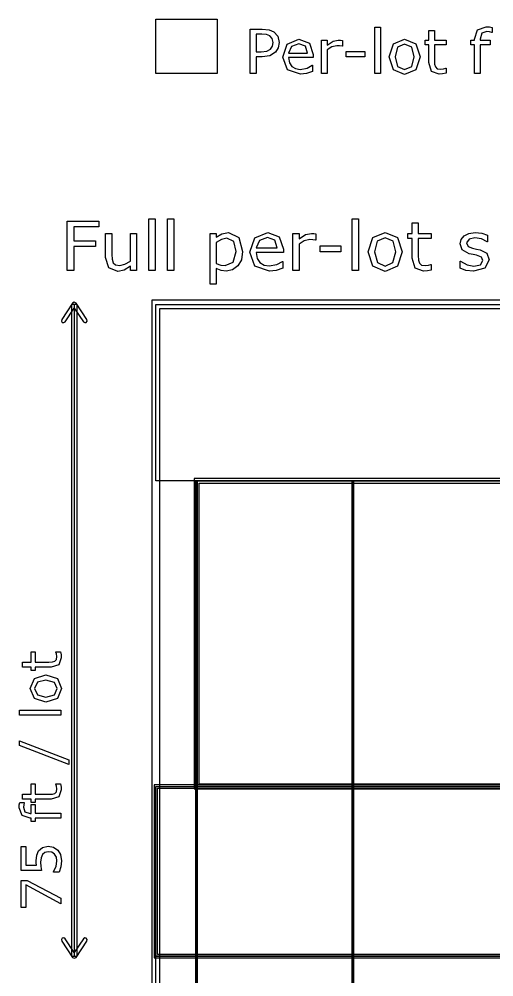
# Model space of a CAD drawing. Header units: inches. Extents: x -33163 to 19162, y -8858 to 30669.
# Drawn here: x 13080 to 13734, y 29190 to 30509 of the extents above; entities that cross this region are included whole.
import ezdxf

# ---------------------------------------------------------------- set-up
doc = ezdxf.new("R2010")
doc.units = ezdxf.units.IN
doc.layers.add('Layer 1', color=7, linetype='Continuous')

msp = doc.modelspace()

# ---------------------------------------------------------------- linework, layer by layer
at = {"layer": 'Layer 1', "color": 7}
for points in [[(13268.52736, 30509.05141), (13352.71591, 30509.05141), (13352.71591, 30434.21714), (13268.52736, 30434.21714), (13268.52736, 30509.05141)], [(13438.39347, 30476.92803), (13436.95471, 30469.36422), (13433.00837, 30463.36249), (13425.52676, 30458.59401), (13414.63323, 30457.03192), (13406.49392, 30457.03192), (13406.49392, 30434.21714), (13398.3546, 30434.21714), (13398.3546, 30495.42648), (13414.9621, 30495.42648), (13424.29355, 30494.48102), (13431.0763, 30491.60349), (13436.46144, 30485.7662), (13438.39347, 30476.92803), (13438.39347, 30476.92803)], [(13429.92529, 30476.72251), (13428.81539, 30482.23097), (13425.44456, 30486.05399), (13420.92271, 30487.86271), (13414.55103, 30488.43818), (13406.49392, 30488.43818), (13406.49392, 30463.97911), (13413.3589, 30463.97911), (13421.3749, 30464.8424), (13426.39005, 30467.67885), (13429.10315, 30471.83071), (13429.92529, 30476.72254), (13429.92529, 30476.72251)], [(13577.74856, 30434.21714), (13570.02031, 30434.21714), (13570.02031, 30498.18073), (13577.74856, 30498.18073), (13577.74856, 30434.21714)], [(13667.97996, 30434.62821), (13663.21145, 30433.68275), (13658.64852, 30433.31276), (13647.96051, 30437.09467), (13644.30192, 30449.22144), (13644.30192, 30473.63943), (13639.08125, 30473.63943), (13639.08125, 30480.13442), (13644.30192, 30480.13442), (13644.30192, 30493.33001), (13652.03017, 30493.33001), (13652.03017, 30480.13442), (13667.97996, 30480.13442), (13667.97996, 30473.63943), (13652.03017, 30473.63943), (13652.03017, 30452.7156), (13652.19464, 30447.04274), (13653.34565, 30443.26083), (13655.81211, 30440.83549), (13660.66279, 30440.09559), (13664.60913, 30440.62997), (13667.56889, 30441.57547), (13667.98, 30441.57547), (13667.97996, 30434.62821)], [(13731.61468, 30490.69912), (13731.20364, 30490.69912), (13727.87393, 30491.43902), (13724.25642, 30491.85016), (13717.02148, 30489.63034), (13714.80166, 30481.69654), (13714.80166, 30480.13446), (13728.73719, 30480.13446), (13728.73719, 30473.63943), (13715.04826, 30473.63943), (13715.04826, 30434.21714), (13707.32001, 30434.21714), (13707.32001, 30473.63943), (13702.09934, 30473.63943), (13702.09934, 30480.13442), (13707.32001, 30480.13442), (13707.32001, 30481.65542), (13711.38967, 30494.19327), (13723.14649, 30498.5918), (13727.79166, 30498.34513), (13731.61468, 30497.76966), (13731.61468, 30490.69912)], [(13484.8863, 30456.37422), (13451.05464, 30456.37422), (13452.329, 30448.97484), (13455.82315, 30443.83637), (13460.87939, 30440.87661), (13467.37442, 30439.89003), (13476.78807, 30441.73987), (13483.57085, 30445.43957), (13483.98196, 30445.43957), (13483.98196, 30437.0125), (13476.00708, 30434.25829), (13467.45666, 30433.14836), (13449.61594, 30439.31453), (13443.20314, 30456.90861), (13449.32819, 30474.79047), (13465.52462, 30481.40879), (13479.8301, 30475.9826), (13484.88633, 30460.56719), (13484.8863, 30456.37422)], [(13477.36357, 30462.29371), (13474.28049, 30471.70739), (13465.11348, 30475.03711), (13455.20653, 30471.37852), (13451.05464, 30462.29371), (13477.36357, 30462.29371)], [(13525.25404, 30471.70739), (13524.84301, 30471.70739), (13521.47217, 30472.28286), (13517.64915, 30472.48838), (13510.74308, 30470.88518), (13504.33028, 30466.81552), (13504.33028, 30434.21714), (13496.60204, 30434.21714), (13496.60204, 30480.13442), (13504.33028, 30480.13442), (13504.33028, 30473.35167), (13512.42848, 30478.57234), (13519.62234, 30480.13442), (13522.54098, 30480.01114), (13525.25408, 30479.64119), (13525.25404, 30471.70739)], [(13632.17515, 30457.15524), (13626.42009, 30439.43781), (13611.00468, 30432.94281), (13595.50707, 30439.43781), (13589.79313, 30457.15524), (13595.50707, 30474.87264), (13611.00468, 30481.40879), (13626.42009, 30474.87264), (13632.17515, 30457.15524), (13632.17515, 30457.15524)], [(13624.20027, 30457.15524), (13620.70612, 30470.39191), (13611.00468, 30474.74932), (13601.22105, 30470.39191), (13597.76801, 30457.15524), (13601.26217, 30444.04189), (13611.00468, 30439.60225), (13620.665, 30444.00077), (13624.20027, 30457.15524), (13624.20027, 30457.15524)], [(13556.04371, 30457.27859), (13530.39251, 30457.27859), (13530.39251, 30464.71909), (13556.04371, 30464.71909), (13556.04371, 30457.27859)], [(13267.5499, 30162.9429), (13258.96296, 30162.9429), (13258.96296, 30234.01355), (13267.5499, 30234.01355), (13267.5499, 30162.9429)], [(13293.21937, 30162.9429), (13284.63243, 30162.9429), (13284.63243, 30234.01355), (13293.21937, 30234.01355), (13293.21937, 30162.9429)], [(13547.26493, 30162.9429), (13538.67798, 30162.9429), (13538.67798, 30234.01355), (13547.26493, 30234.01355), (13547.26493, 30162.9429)], [(13647.52204, 30163.39965), (13642.22369, 30162.34912), (13637.15374, 30161.93801), (13625.2782, 30166.14011), (13621.2131, 30179.61432), (13621.2131, 30206.7454), (13615.41237, 30206.7454), (13615.41237, 30213.96206), (13621.2131, 30213.96206), (13621.2131, 30228.62381), (13629.80005, 30228.62381), (13629.80005, 30213.96206), (13647.52204, 30213.96206), (13647.52204, 30206.7454), (13629.80005, 30206.7454), (13629.80005, 30183.49671), (13629.98272, 30177.19351), (13631.26165, 30172.99141), (13634.00214, 30170.29656), (13639.39181, 30169.47442), (13643.77666, 30170.06824), (13647.06525, 30171.11874), (13647.52204, 30171.11874), (13647.52204, 30163.39965)], [(13241.97178, 30162.9429), (13233.38484, 30162.9429), (13233.38484, 30168.60664), (13225.07197, 30163.35397), (13216.30231, 30161.52697), (13203.78731, 30166.41421), (13199.31114, 30180.84761), (13199.31114, 30213.96213), (13207.89808, 30213.96213), (13207.89808, 30184.91267), (13208.26344, 30178.24411), (13209.8164, 30173.53955), (13213.01368, 30170.61634), (13218.72309, 30169.70281), (13225.98543, 30171.43845), (13233.38484, 30175.86898), (13233.38484, 30213.9621), (13241.97178, 30213.9621), (13241.97178, 30162.9429)], [(13387.99546, 30189.06912), (13386.21411, 30177.69601), (13381.18984, 30169.01771), (13374.0645, 30163.76504), (13365.43191, 30161.93804), (13358.21521, 30162.80583), (13351.68366, 30165.50068), (13351.68366, 30144.12466), (13343.09671, 30144.12466), (13343.09671, 30213.9621), (13351.68366, 30213.9621), (13351.68366, 30208.61807), (13359.3571, 30213.41399), (13368.49212, 30215.37802), (13382.83415, 30208.38968), (13387.99546, 30189.06909), (13387.99546, 30189.06912)], [(13444.08461, 30187.56187), (13406.49392, 30187.56187), (13407.90984, 30179.34036), (13411.79222, 30173.63094), (13417.41028, 30170.34231), (13424.62698, 30169.2461), (13435.0866, 30171.30152), (13442.62301, 30175.41226), (13443.07979, 30175.41226), (13443.07979, 30166.04886), (13434.21878, 30162.98861), (13424.71834, 30161.75537), (13404.89531, 30168.60667), (13397.76997, 30188.15566), (13404.57556, 30208.02436), (13422.57159, 30215.37809), (13438.46659, 30209.34896), (13444.08465, 30192.22076), (13444.08461, 30187.56187)], [(13488.93768, 30204.59869), (13488.48089, 30204.59869), (13484.73555, 30205.23815), (13480.48773, 30205.46651), (13472.81429, 30203.68516), (13465.68899, 30199.16331), (13465.68899, 30162.9429), (13457.10204, 30162.9429), (13457.10204, 30213.96213), (13465.68899, 30213.96213), (13465.68899, 30206.42572), (13474.687, 30212.22646), (13482.68016, 30213.96213), (13485.92311, 30213.8251), (13488.93768, 30213.41395), (13488.93768, 30204.59869)], [(13607.73892, 30188.42966), (13601.3444, 30168.74364), (13584.21619, 30161.52697), (13566.99663, 30168.74364), (13560.64775, 30188.42966), (13566.99663, 30208.11568), (13584.21619, 30215.37806), (13601.3444, 30208.11568), (13607.73892, 30188.42966), (13607.73892, 30188.42966)], [(13727.22527, 30177.65033), (13721.42454, 30166.18586), (13705.66657, 30161.70965), (13695.25264, 30163.03426), (13687.3508, 30166.00314), (13687.3508, 30175.64062), (13687.80758, 30175.64062), (13696.85127, 30170.75334), (13706.39739, 30168.97203), (13715.25837, 30170.79902), (13718.45565, 30176.55412), (13716.71998, 30181.12164), (13710.05139, 30183.77081), (13705.2555, 30184.72999), (13699.91152, 30185.91752), (13690.3654, 30191.12451), (13687.57919, 30199.6201), (13688.85812, 30205.55787), (13692.83186, 30210.53646), (13699.31773, 30213.91645), (13708.17871, 30215.19534), (13717.40512, 30214.05345), (13725.21556, 30211.35864), (13725.21556, 30202.17791), (13724.75881, 30202.17791), (13716.76562, 30206.24301), (13707.53925, 30207.93297), (13699.59173, 30206.10597), (13696.34881, 30200.76199), (13698.31284, 30196.01175), (13704.52468, 30193.40825), (13709.82299, 30192.31204), (13714.75591, 30191.30722), (13723.98232, 30186.60266), (13727.22527, 30177.65033), (13727.22527, 30177.65033)], [(13379.13445, 30188.8408), (13375.98288, 30202.63469), (13366.29973, 30207.20222), (13358.85468, 30205.60358), (13351.68366, 30201.40148), (13351.68366, 30172.48905), (13357.94114, 30170.25099), (13363.92459, 30169.65717), (13375.11503, 30174.49873), (13379.13445, 30188.84076), (13379.13445, 30188.8408)], [(13435.72606, 30194.13911), (13432.30039, 30204.59873), (13422.11484, 30208.29843), (13411.10712, 30204.23333), (13406.49392, 30194.13911), (13435.72606, 30194.13911)], [(13598.87791, 30188.42966), (13594.99553, 30203.13709), (13584.21619, 30207.97865), (13573.34547, 30203.13709), (13569.50877, 30188.42966), (13573.39115, 30173.85927), (13584.21619, 30168.92635), (13594.94985, 30173.81359), (13598.87791, 30188.42966), (13598.87791, 30188.42966)], [(13523.14842, 30188.56669), (13494.64709, 30188.56669), (13494.64709, 30196.83392), (13523.14842, 30196.83392), (13523.14842, 30188.56669)], [(13153.93737, 30117.72444), (13138.97418, 30095.27049), (13138.56063, 30093.16196), (13139.7598, 30091.37898), (13141.86833, 30090.9654), (13143.6513, 30092.16453), (13156.27595, 30111.11065), (13168.90059, 30092.1646), (13170.68356, 30090.96544), (13172.79209, 30091.37902), (13173.99126, 30093.162), (13173.57771, 30095.27056), (13158.61452, 30117.72444), (13156.27595, 30118.97925), (13153.93737, 30117.72444), (13153.93737, 30117.72444)], [(13156.27595, 30116.17148), (13156.27595, 29218.1602)], [(13268.52736, 30116.17148), (15363.88701, 30116.17148), (15363.88701, 29872.96009), (13268.52736, 29872.96009), (13268.52736, 30116.17148)], [(13324.65306, 29872.96009), (13324.65306, 26757.98346)], [(13539.8016, 29872.96009), (13539.8016, 26757.98346)], [(13137.19891, 29637.54628), (13138.03894, 29633.30762), (13138.3682, 29629.25165), (13135.00645, 29619.75121), (13124.22715, 29616.49913), (13102.5223, 29616.49913), (13102.5223, 29611.85853), (13096.74893, 29611.85853), (13096.74893, 29616.49913), (13085.01951, 29616.49913), (13085.01951, 29623.36868), (13096.74893, 29623.36868), (13096.74893, 29637.54628), (13102.5223, 29637.54628), (13102.5223, 29623.36868), (13121.12123, 29623.36868), (13126.16375, 29623.51483), (13129.5255, 29624.53797), (13131.68129, 29626.73039), (13132.33889, 29631.04212), (13131.86369, 29634.54999), (13131.02369, 29637.18089), (13131.02369, 29637.54628), (13137.19891, 29637.54628)], [(13117.17486, 29605.7198), (13132.92373, 29600.60417), (13138.697, 29586.90159), (13132.92373, 29573.12594), (13117.17486, 29568.04687), (13101.42609, 29573.12594), (13095.61623, 29586.90159), (13101.42609, 29600.60417), (13117.17486, 29605.7198), (13117.17486, 29605.7198)], [(13117.17486, 29598.63098), (13105.40895, 29595.52506), (13101.53572, 29586.90159), (13105.40895, 29578.20502), (13117.17486, 29575.13565), (13128.83124, 29578.24157), (13132.77754, 29586.90159), (13128.86772, 29595.48854), (13117.17486, 29598.63098), (13117.17486, 29598.63098)], [(13137.5643, 29557.34058), (13137.5643, 29550.47103), (13080.70785, 29550.47103), (13080.70785, 29557.34058), (13137.5643, 29557.34058)], [(13080.70785, 29514.77129), (13148.6725, 29488.57199), (13148.6725, 29482.25055), (13080.70785, 29508.34022), (13080.70785, 29514.77129)], [(13137.19891, 29455.50315), (13138.03894, 29451.26446), (13138.3682, 29447.20852), (13135.00645, 29437.70808), (13124.22715, 29434.456), (13102.5223, 29434.456), (13102.5223, 29429.81539), (13096.74893, 29429.81539), (13096.74893, 29434.456), (13085.01951, 29434.456), (13085.01951, 29441.32555), (13096.74893, 29441.32555), (13096.74893, 29455.50315), (13102.5223, 29455.50315), (13102.5223, 29441.32555), (13121.12123, 29441.32555), (13126.16375, 29441.47174), (13129.5255, 29442.49487), (13131.68129, 29444.68729), (13132.33889, 29448.99903), (13131.86369, 29452.5069), (13131.02369, 29455.13779), (13131.02369, 29455.50315), (13137.19891, 29455.50315)], [(13266.18878, 29454.35588), (13266.18878, 29215.82162), (15366.22559, 29215.82162), (15366.22559, 29454.35588), (13266.18878, 29454.35588)], [(13087.35809, 29429.96155), (13087.35809, 29429.59616), (13086.70049, 29426.63643), (13086.33471, 29423.42087), (13088.30793, 29416.9898), (13095.36012, 29415.01665), (13096.74865, 29415.01665), (13096.74865, 29427.40377), (13102.52202, 29427.40377), (13102.52202, 29415.23588), (13137.5643, 29415.23588), (13137.5643, 29408.36633), (13102.5223, 29408.36633), (13102.5223, 29403.72573), (13096.74893, 29403.72573), (13096.74893, 29408.36633), (13095.39696, 29408.36633), (13084.25217, 29411.9838), (13080.34238, 29422.4343), (13080.56127, 29426.56332), (13081.07292, 29429.96155), (13087.35809, 29429.96155)], [(13120.28078, 29369.63371), (13127.55231, 29368.24519), (13133.39876, 29364.44501), (13137.34503, 29358.16012), (13138.697, 29349.75589), (13137.74698, 29341.16895), (13135.51803, 29334.18977), (13127.80807, 29334.18977), (13127.80807, 29334.70135), (13131.06018, 29341.71705), (13132.37556, 29349.60973), (13131.64502, 29354.61573), (13129.08717, 29358.96402), (13125.32358, 29361.37568), (13120.24447, 29362.21606), (13115.49427, 29361.22948), (13112.38828, 29358.56203), (13110.45164, 29353.92143), (13109.86702, 29347.85578), (13110.30574, 29341.64394), (13111.18222, 29336.52831), (13083.15585, 29336.52831), (13083.15585, 29369.26832), (13089.55044, 29369.26832), (13089.55044, 29343.58057), (13104.02032, 29343.58057), (13103.8014, 29346.79609), (13103.72659, 29349.64622), (13104.49361, 29357.39274), (13107.12451, 29363.49495), (13112.31325, 29368.02595), (13120.27898, 29369.63371), (13120.28078, 29369.63371)], [(13091.30446, 29322.64306), (13137.5643, 29298.015), (13137.5643, 29290.19539), (13089.55055, 29316.39469), (13089.55055, 29285.40864), (13083.15596, 29285.40864), (13083.15596, 29322.64306), (13091.30446, 29322.64306)], [(13139.7598, 29242.95269), (13138.56067, 29241.16975), (13138.97418, 29239.06122), (13153.93737, 29216.6072), (13156.27595, 29215.35239), (13158.61452, 29216.6072), (13173.57771, 29239.06122), (13173.99122, 29241.16975), (13172.79209, 29242.95269), (13170.68353, 29243.36617), (13168.90059, 29242.16693), (13156.27595, 29223.22106), (13143.6513, 29242.16711), (13141.86836, 29243.36638), (13139.7598, 29242.95287), (13139.7598, 29242.95269)], [(13268.52736, 29218.1602), (15363.88701, 29218.1602), (15363.88701, 28974.94881), (13268.52736, 28974.94881), (13268.52736, 29218.1602)]]:
    msp.add_lwpolyline(points, dxfattribs=at)
for points in [[(13190.03906, 30222.91447), (13155.64564, 30222.91447), (13155.64564, 30203.73087), (13185.1975, 30203.73087), (13185.1975, 30195.69203), (13155.64564, 30195.69203), (13155.64564, 30162.9429), (13146.60195, 30162.9429), (13146.60195, 30230.9533), (13190.03906, 30230.9533), (13190.03906, 30222.91447)], [(13262.91845, 30121.78038), (13262.91845, 25891.78038), (15369.49595, 25891.78038), (15369.49595, 30121.78038), (13262.91845, 30121.78038)], [(13152.53056, 30116.17148), (13152.53056, 29218.1602), (13160.02133, 29218.1602), (13160.02133, 30116.17148), (13152.53056, 30116.17148)], [(13274.13626, 30110.56258), (15358.27807, 30110.56258), (15358.27807, 25902.99825), (13274.13626, 25902.99825), (13274.13626, 30110.56258)], [(13321.3827, 29876.23045), (13321.3827, 29448.74695), (15311.03166, 29448.74695), (15311.03166, 29876.23045), (13321.3827, 29876.23045)], [(13323.24626, 29872.96009), (13323.24626, 26757.98346), (13326.05986, 26757.98346), (13326.05986, 29872.96009), (13323.24626, 29872.96009)], [(13324.65306, 29872.96009), (15307.76131, 29872.96009), (15307.76131, 29452.0173), (13324.65306, 29452.0173), (13324.65306, 29872.96009)], [(13327.92342, 29869.68973), (15304.49095, 29869.68973), (15304.49095, 29455.28766), (13327.92342, 29455.28766), (13327.92342, 29869.68973)], [(13538.39479, 29872.96009), (13538.39479, 26757.98346), (13541.2084, 26757.98346), (13541.2084, 29872.96009), (13538.39479, 29872.96009)], [(13268.52736, 29452.0173), (15363.88701, 29452.0173), (15363.88701, 29218.1602), (13268.52736, 29218.1602), (13268.52736, 29452.0173)], [(13270.86594, 29449.67872), (15361.54843, 29449.67872), (15361.54843, 29220.49878), (13270.86594, 29220.49878), (13270.86594, 29449.67872)]]:
    msp.add_lwpolyline(points, close=True, dxfattribs=at)

doc.saveas('drawing.dxf')
